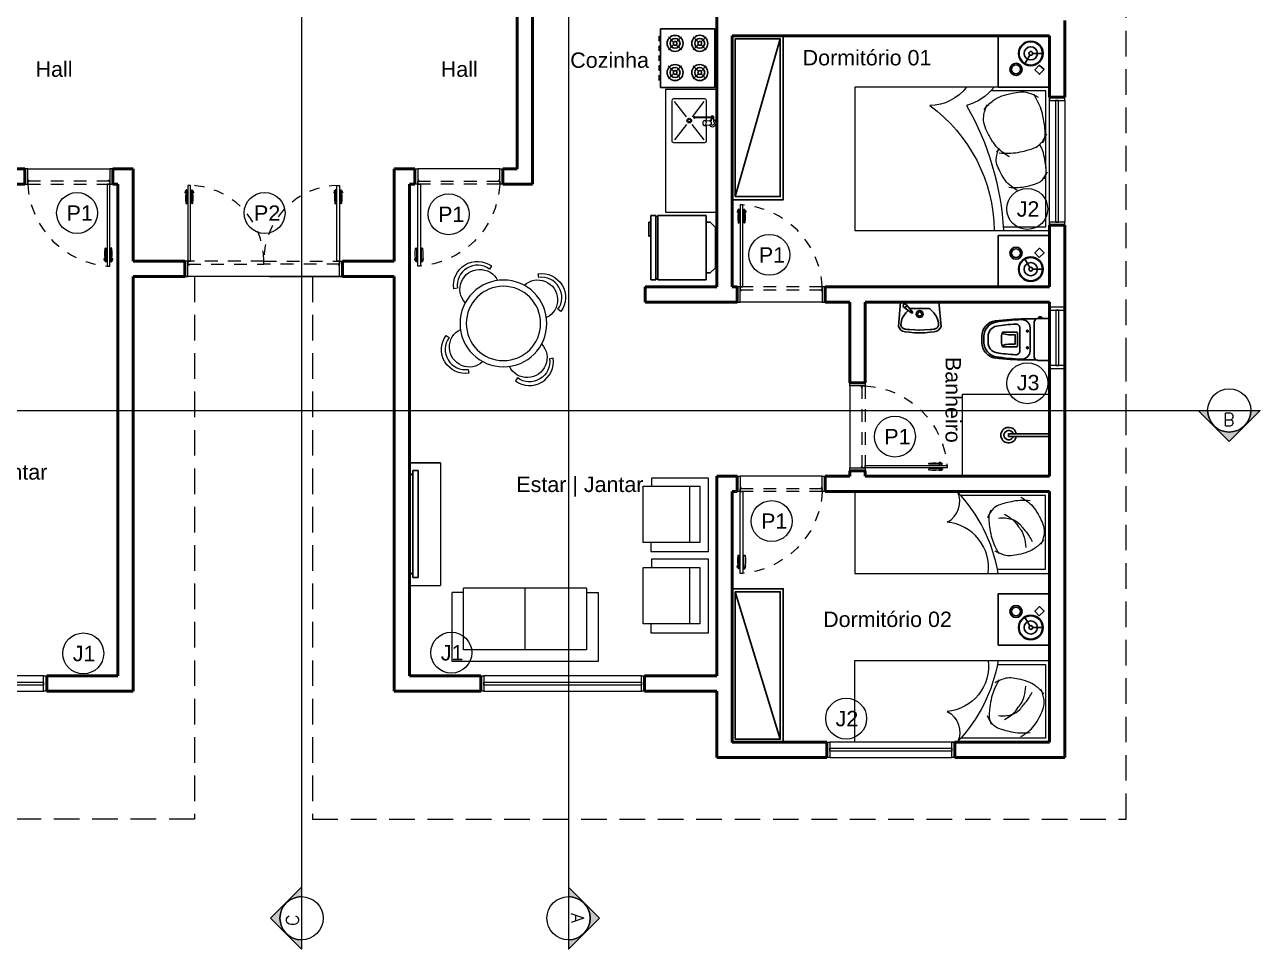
# Model space of a CAD drawing. Header units: inches. Extents: x 179605 to 179710, y 9196007 to 9196046.
# Drawn here: x 179644.02 to 179656.09, y 9196020.75 to 9196029.78 of the extents above; entities that cross this region are included whole.
import ezdxf
from ezdxf.enums import TextEntityAlignment as Align

# ---------------------------------------------------------------- set-up
doc = ezdxf.new("R2010")
doc.units = ezdxf.units.IN
doc.header["$MEASUREMENT"] = 0
for name, pattern in [('CONTINU', [0]), ('DASHED2', [0.375, 0.25, -0.125]), ('HIDDEN', [0.375, 0.25, -0.125]), ('HIDDEN2', [0.1875, 0.125, -0.0625])]:
    doc.linetypes.add(name, pattern=pattern)
for name, color, linetype in [('COTA', 250, 'Continuous'), ('LAYOUT', 7, 'CONTINU'), ('LAYOUT_A. MOLHADAS', 7, 'Continuous'), ('TEXTO', 250, 'Continuous')]:
    doc.layers.add(name, color=color, linetype=linetype)
for name, color, linetype, lineweight in [('ESQUADRIA', 7, 'Continuous', 5), ('PAREDE', 7, 'Continuous', 50), ('PISO', 7, 'Continuous', 5), ('PROJEÇÃO', 7, 'DASHED2', 0), ('SÍMBOLO', 7, 'Continuous', 5)]:
    doc.layers.add(name, color=color, linetype=linetype, lineweight=lineweight)
doc.layers.get('COTA').off()
doc.styles.add('ARCAD2', font='romand.shx')
doc.styles.add('R_60_1-100', font='swissl.ttf', dxfattribs={"height": 0.15})
doc.styles.add('R_80_1-75', font='swissl.ttf', dxfattribs={"height": 0.15})

# ---------------------------------------------------------------- blocks, each defined once
blk = doc.blocks.new('PORTA80_PB')
at = {"layer": 'ESQUADRIA'}
for p, q in [((0.004, 0.896), (0, 0.876)), ((0.008, 0.876), (0, 0.876)), ((0.011, 0.896), (0.004, 0.896)), ((0.02, 0.906), (0.013, 0.906)), ((0.02, 0.906), (0.02, 0.776)), ((0.03, 0.896), (0.02, 0.896)), ((0.03, 0.876), (0.02, 0.876)), ((0.055, 0.896), (0.065, 0.896)), ((0.055, 0.876), (0.065, 0.876)), ((0.065, 0.906), (0.065, 0.776)), ((0.065, 0.906), (0.073, 0.906)), ((0.074, 0.896), (0.081, 0.896)), ((0.077, 0.876), (0.085, 0.876)), ((0.081, 0.896), (0.085, 0.876)), ((0.83, 0), (0.03, 0))]:
    blk.add_line(p, q, dxfattribs=at)
for points in [[(0.03, 0.15), (0.055, 0.15), (0.055, 0.95), (0.03, 0.95)], [(0, 0), (0.03, 0), (0.03, 0.15), (0, 0.15)], [(0.83, 0), (0.86, 0), (0.86, 0.15), (0.83, 0.15)], [(0.04, 0.11), (0.03, 0.11), (0.03, 0.12), (0.04, 0.12)], [(0.82, 0.12), (0.83, 0.12), (0.83, 0.11), (0.82, 0.11)]]:
    blk.add_lwpolyline(points, close=True, dxfattribs=at)
at = {"layer": 'ESQUADRIA', "linetype": 'HIDDEN2'}
blk.add_lwpolyline([(0.03, 0.12), (0.83, 0.12), (0.83, 0.15), (0.03, 0.15)], close=True, dxfattribs=at)
at = {"layer": 'ESQUADRIA'}
for centre, radius, start, end in [((0.433, 0.826), 0.428, 169.2602, 186.6551), ((-0.348, 0.826), 0.428, 353.3449, 10.7398), ((0.014, 0.777), 0.00614, 187.1872, 352.0859), ((0.071, 0.777), 0.00614, 187.9141, 352.8128)]:
    blk.add_arc(centre, radius, start, end, dxfattribs=at)
at = {"layer": 'ESQUADRIA', "linetype": 'HIDDEN', "ltscale": 0.4}
blk.add_arc((-0.015, 0.105), 0.847, 3.0716, 86.9284, dxfattribs=at)
blk = doc.blocks.new('A$C4C83112E')
at = {"layer": 'ESQUADRIA'}
for points in [[(0.03, 0), (0, 0), (0, 0.15), (0.03, 0.15)], [(0.03, 0), (1.57, 0), (1.57, 0.15), (0.03, 0.15)], [(1.6, 0), (1.57, 0), (1.57, 0.15), (1.6, 0.15)], [(1.57, 0.058), (0.03, 0.058), (0.03, 0.088), (1.57, 0.088)]]:
    blk.add_lwpolyline(points, close=True, dxfattribs=at)
blk = doc.blocks.new('A$C7E1C57F4')
at = {"layer": 'LAYOUT_A. MOLHADAS'}
for p, q in [((0.117, 0.652), (0.067, 0.602)), ((0.512, 0.652), (0.117, 0.652)), ((0.562, 0.602), (0.512, 0.652)), ((0.067, 0.562), (0, 0.562)), ((0, 0.562), (0, 0.09)), ((0.067, 0.602), (0.067, 0.562)), ((0.067, 0.562), (0.562, 0.562)), ((0.562, 0.562), (0.562, 0.602)), ((0.63, 0.562), (0.562, 0.562)), ((0.63, 0.09), (0.63, 0.562)), ((0, 0.09), (0.01, 0.09)), ((0.01, 0.07), (0, 0.07)), ((0, 0.07), (0, 0.022)), ((0, 0.022), (0.067, 0.022)), ((0.62, 0.09), (0.01, 0.09)), ((0.01, 0.09), (0.01, 0.07)), ((0.01, 0.07), (0.62, 0.07)), ((0.067, 0.022), (0.202, 0.022)), ((0.067, 0.022), (0.067, 0)), ((0.202, 0), (0.202, 0.022)), ((0.202, 0.022), (0.63, 0.022)), ((0.62, 0.07), (0.62, 0.09)), ((0.62, 0.09), (0.63, 0.09)), ((0.63, 0.07), (0.62, 0.07)), ((0.63, 0.022), (0.63, 0.07)), ((0.067, 0), (0.202, 0))]:
    blk.add_line(p, q, dxfattribs=at)
blk = doc.blocks.new('A$C4DAD441B')
at = {"layer": 'LAYOUT_A. MOLHADAS', "lineweight": 0}
for p, q in [((0, 0.408), (0, 0.017)), ((0.323, 0.425), (0.017, 0.425)), ((0.142, 0.249), (0.025, 0.4)), ((0.314, 0.4), (0.198, 0.249)), ((0.34, 0.249), (0.34, 0.408)), ((0.22, 0.249), (0.226, 0.249)), ((0.226, 0.249), (0.384, 0.249)), ((0.397, 0.249), (0.384, 0.249)), ((0.142, 0.176), (0.026, 0.026)), ((0.315, 0.026), (0.198, 0.176)), ((0.22, 0.239), (0.226, 0.239)), ((0.384, 0.239), (0.226, 0.239)), ((0.32, 0.214), (0.369, 0.21)), ((0.369, 0.169), (0.32, 0.164)), ((0.34, 0.213), (0.34, 0.239)), ((0.34, 0.017), (0.34, 0.166)), ((0.375, 0.209), (0.369, 0.21)), ((0.375, 0.169), (0.369, 0.169)), ((0.375, 0.209), (0.379, 0.208)), ((0.379, 0.171), (0.375, 0.169)), ((0.379, 0.208), (0.382, 0.203)), ((0.382, 0.175), (0.379, 0.171)), ((0.389, 0.173), (0.38, 0.173)), ((0.382, 0.203), (0.384, 0.197)), ((0.384, 0.181), (0.382, 0.175)), ((0.397, 0.239), (0.384, 0.239)), ((0.384, 0.197), (0.385, 0.189)), ((0.385, 0.189), (0.384, 0.181)), ((0.388, 0.223), (0.388, 0.233)), ((0.388, 0.216), (0.388, 0.223)), ((0.408, 0.235), (0.408, 0.223)), ((0.408, 0.223), (0.408, 0.205)), ((0.017, 0), (0.323, 0))]:
    blk.add_line(p, q, dxfattribs=at)
for radius in [0.0226, 0.0138]:
    blk.add_circle((0.17, 0.213), radius, dxfattribs=at)
for centre, radius, start, end in [((0.017, 0.408), 0.017, 90.0067, 180.0067), ((0.323, 0.408), 0.017, 0.0067, 90.0067), ((0.22, 0.244), 0.00738, 42.6626, 317.3508), ((0.22, 0.244), 0.005, 90.0003, 270.0132), ((0.397, 0.244), 0.0145, 317.2061, 159.8457), ((0.397, 0.244), 0.005, 270.0105, 90.003), ((0.342, 0.189), 0.039, 155.088, 204.9254), ((0.32, 0.199), 0.015, 89.8495, 153.0039), ((0.32, 0.18), 0.0153, 205.4951, 268.5266), ((0.32, 0.198), 0.0164, 29.8647, 88.6279), ((0.319, 0.181), 0.0173, 283.1322, 329.3413), ((0.303, 0.19), 0.035, 331.0895, 27.8828), ((0.397, 0.189), 0.0349, 105.5441, 144.0055), ((0.397, 0.189), 0.0349, 216.1772, 72.2635), ((0.378, 0.216), 0.01, 282.8352, 0.0067), ((0.397, 0.244), 0.0145, 200.1677, 229.8474), ((0.397, 0.244), 0.0145, 229.8474, 317.2061), ((0.397, 0.189), 0.0189, 242.7435, 55.7443), ((0.017, 0.017), 0.017, 180.0067, 270.0067), ((0.323, 0.017), 0.017, 270.0067, 0.0067)]:
    blk.add_arc(centre, radius, start, end, dxfattribs=at)
blk = doc.blocks.new('A$C4ABB454C')
at = {"layer": 'LAYOUT_A. MOLHADAS', "lineweight": 0}
blk.add_lwpolyline([(0.55, 1.2), (0.05, 1.2), (0.05, 0), (0.55, 0)], close=True, dxfattribs=at)
at = {"layer": 'PISO', "color": 1}
blk.add_blockref('A$C4DAD441B', (0.111, 0.682), dxfattribs=at)
blk = doc.blocks.new('A$C73877B83')
at = {"layer": 'LAYOUT'}
for p, q in [((0.275, 0.243), (0.187, 0.192)), ((0.171, 0.063), (0.171, 0.165))]:
    blk.add_line(p, q, dxfattribs=at)
for points in [[(0.5, 0), (0, 0), (0, 0.5), (0.5, 0.5)], [(0.286, 0.1), (0.33, 0.053), (0.375, 0.096), (0.331, 0.143)]]:
    blk.add_lwpolyline(points, close=True, dxfattribs=at)
for centre, radius in [((0.327, 0.327), 0.059), ((0.327, 0.327), 0.043), ((0.171, 0.183), 0.12), ((0.171, 0.183), 0.114), ((0.171, 0.183), 0.0646), ((0.171, 0.183), 0.0184)]:
    blk.add_circle(centre, radius, dxfattribs=at)
blk = doc.blocks.new('A$C786F5E89')
at = {"layer": 'LAYOUT', "lineweight": 20}
for p, q in [((0.04, 1.86), (0.04, 1.032)), ((0.76, 1.86), (0.04, 1.86)), ((0.76, 1.393), (0.76, 1.86))]:
    blk.add_line(p, q, dxfattribs=at)
blk.add_lwpolyline([(0.8, 1.9), (0, 1.9), (0, 0), (0.8, 0)], close=True, dxfattribs=at)
for points in [[(0.056, 1.621, -0.050543), (0.118, 1.708, -0.064376), (0.181, 1.763, -0.03352), (0.264, 1.811, -0.039598), (0.339, 1.841, -0.109626), (0.414, 1.847, -0.0754), (0.518, 1.817)], [(0.473, 1.846, -0.057152), (0.551, 1.763, -0.075208), (0.591, 1.687, -0.030275), (0.617, 1.599, -0.036967), (0.628, 1.524, -0.089016), (0.621, 1.457, -0.061822), (0.582, 1.369)], [(0.092, 1.712, 0.034352), (0.089, 1.61, 0.04249), (0.1, 1.528, 0.015911), (0.117, 1.457, 0.020937), (0.135, 1.403, 0.121269), (0.173, 1.348, 0.080025), (0.259, 1.293)], [(0.261, 1.401, -0.103492), (0.27, 1.53, -0.14369), (0.32, 1.609, -0.007817), (0.364, 1.647, -0.010698), (0.398, 1.674, -0.020146), (0.437, 1.701, -0.015912), (0.489, 1.732)], [(0.222, 1.46, -0.040593), (0.263, 1.524, -0.055645), (0.3, 1.564, -0.015363), (0.335, 1.591, -0.01263), (0.378, 1.622, -0.082628), (0.447, 1.653, -0.061291), (0.547, 1.668)], [(0.609, 1.408, -0.033461), (0.514, 1.359, -0.04596), (0.44, 1.335, -0.01901), (0.342, 1.317, -0.025886), (0.269, 1.31, -0.088683), (0.213, 1.317, -0.020726), (0.178, 1.33)]]:
    blk.add_lwpolyline(points, format="xyb", dxfattribs=at)
for centre, radius, start, end in [((1.063, -0.127), 1.549, 99.7881, 133.342), ((0.741, 0.862), 0.442, 82.301, 175.0186), ((0.1, 0.8), 0.224, 26.5651, 116.5651)]:
    blk.add_arc(centre, radius, start, end, dxfattribs=at)
blk = doc.blocks.new('A$C161E2D06')
at = {"layer": 'LAYOUT'}
blk.add_line((0.03, 1.47), (0.47, 0.03), dxfattribs=at)
for points in [[(0, 1.5), (0.5, 1.5), (0.5, 0), (0, 0)], [(0.03, 1.47), (0.47, 1.47), (0.47, 0.03), (0.03, 0.03)]]:
    blk.add_lwpolyline(points, close=True, dxfattribs=at)
blk = doc.blocks.new('A$C732F4725')
at = {"layer": 'LAYOUT'}
blk.add_line((0.03, 1.57), (0.47, 0.03), dxfattribs=at)
for points in [[(0, 1.6), (0.5, 1.6), (0.5, 0), (0, 0)], [(0.03, 1.57), (0.47, 1.57), (0.47, 0.03), (0.03, 0.03)]]:
    blk.add_lwpolyline(points, close=True, dxfattribs=at)
blk = doc.blocks.new('camacasal1')
at = {"layer": 'LAYOUT', "lineweight": 20}
for p, q in [((0.1, 0), (0.1, 1.4)), ((0.1, 1.4), (2, 1.4)), ((1.548, 1.364), (1.964, 1.364)), ((1.964, 1.364), (1.964, 0.849)), ((2, 1.4), (2, 0)), ((1.964, 0.792), (1.964, 0.036)), ((2, 0), (0.1, 0)), ((1.964, 0.036), (1.429, 0.036))]:
    blk.add_line(p, q, dxfattribs=at)
for points in [[(1.685, 1.01, 0.050543), (1.608, 0.954, 0.064376), (1.558, 0.898, 0.03352), (1.515, 0.823, 0.039598), (1.487, 0.755, 0.109626), (1.482, 0.688, 0.0754), (1.509, 0.594)], [(1.604, 0.978, -0.034352), (1.695, 0.98, -0.04249), (1.769, 0.971, -0.015911), (1.833, 0.955, -0.020937), (1.881, 0.939, -0.121269), (1.931, 0.905, -0.080025), (1.981, 0.828)], [(1.904, 0.561, 0.014129), (1.921, 0.598, 0.04596), (1.943, 0.664, 0.01901), (1.959, 0.753, 0.025886), (1.966, 0.819, 0.088683), (1.959, 0.869, 0.020726), (1.948, 0.9)], [(1.609, 0.681, 0.050543), (1.513, 0.613, 0.064376), (1.452, 0.543, 0.03352), (1.398, 0.451, 0.039598), (1.365, 0.368, 0.109626), (1.358, 0.285, 0.0754), (1.392, 0.169)], [(1.483, 0.634, 0.020037), (1.507, 0.608, 0.075208)], [(1.508, 0.642, -0.034352), (1.621, 0.645, -0.04249), (1.713, 0.634, -0.015911), (1.792, 0.614, -0.020937), (1.851, 0.595, -0.121269), (1.913, 0.552, -0.080025), (1.973, 0.457)], [(1.845, 0.068, 0.033461), (1.9, 0.174, 0.04596), (1.927, 0.256, 0.01901), (1.947, 0.365, 0.025886), (1.955, 0.446, 0.088683), (1.947, 0.508, 0.020726), (1.933, 0.546)], [(1.36, 0.218, 0.057152), (1.451, 0.132, 0.075208), (1.536, 0.087, 0.030275), (1.634, 0.059, 0.036967), (1.717, 0.047, 0.089016), (1.791, 0.055, 0.061822), (1.889, 0.098)]]:
    blk.add_lwpolyline(points, format="xyb", dxfattribs=at)
for centre, radius, start, end in [((-0.081, 1.423), 1.542, 306.2433, 359.1337), ((-1.191, 1.546), 2.745, 330.1604, 356.9589), ((0.83, -0.27), 0.45, 36.8699, 90), ((1.055, -0.315), 0.513, 37.875, 74.7449)]:
    blk.add_arc(centre, radius, start, end, dxfattribs=at)
blk = doc.blocks.new('A$C39A72CA2')
at = {"layer": 'ESQUADRIA'}
for points in [[(0, 0), (0.03, 0), (0.03, 0.15), (0, 0.15)], [(1.22, 0), (0.03, 0), (0.03, 0.15), (1.22, 0.15)], [(1.22, 0), (1.25, 0), (1.25, 0.15), (1.22, 0.15)], [(0.03, 0.058), (1.22, 0.058), (1.22, 0.088), (0.03, 0.088)]]:
    blk.add_lwpolyline(points, close=True, dxfattribs=at)
blk = doc.blocks.new('A$C249D7A9F')
at = {"layer": 'LAYOUT_A. MOLHADAS'}
for p, q in [((0, 0.019), (0, 0.551)), ((0, 0.551), (0.573, 0.551)), ((0.573, 0.019), (0.573, 0.551)), ((0.134, 0.416), (0.084, 0.466)), ((0.134, 0.39), (0.084, 0.339)), ((0.211, 0.466), (0.16, 0.416)), ((0.211, 0.339), (0.16, 0.39)), ((0.419, 0.416), (0.368, 0.466)), ((0.419, 0.389), (0.368, 0.339)), ((0.496, 0.466), (0.445, 0.415)), ((0.496, 0.339), (0.445, 0.39)), ((0.134, 0.174), (0.086, 0.222)), ((0.135, 0.148), (0.086, 0.098)), ((0.213, 0.095), (0.16, 0.148)), ((0.213, 0.225), (0.161, 0.173)), ((0.419, 0.174), (0.368, 0.225)), ((0.419, 0.148), (0.368, 0.097)), ((0.496, 0.225), (0.445, 0.174)), ((0.496, 0.097), (0.445, 0.148)), ((0, 0.019), (0.573, 0.019)), ((0.068, 0.015), (0.068, 0.017)), ((0.068, 0.017), (0.121, 0.017)), ((0.068, 0.015), (0.121, 0.015)), ((0.085, 0.017), (0.085, 0.019)), ((0.105, 0.017), (0.105, 0.019)), ((0.121, 0.015), (0.121, 0.017)), ((0.165, 0.017), (0.218, 0.017)), ((0.165, 0.015), (0.165, 0.017)), ((0.165, 0.015), (0.218, 0.015)), ((0.181, 0.017), (0.181, 0.019)), ((0.201, 0.017), (0.201, 0.019)), ((0.218, 0.015), (0.218, 0.017)), ((0.261, 0.017), (0.314, 0.017)), ((0.261, 0.015), (0.261, 0.017)), ((0.261, 0.015), (0.314, 0.015)), ((0.278, 0.017), (0.278, 0.019)), ((0.298, 0.017), (0.298, 0.019)), ((0.314, 0.015), (0.314, 0.017)), ((0.357, 0.015), (0.357, 0.017)), ((0.357, 0.017), (0.41, 0.017)), ((0.357, 0.015), (0.41, 0.015)), ((0.374, 0.017), (0.374, 0.019)), ((0.394, 0.017), (0.394, 0.019)), ((0.41, 0.015), (0.41, 0.017)), ((0.452, 0.015), (0.452, 0.017)), ((0.452, 0.017), (0.504, 0.017)), ((0.452, 0.015), (0.504, 0.015)), ((0.468, 0.017), (0.468, 0.019)), ((0.488, 0.017), (0.488, 0.019)), ((0.504, 0.015), (0.504, 0.017))]:
    blk.add_line(p, q, dxfattribs=at)
for centre, radius in [((0.147, 0.403), 0.0783), ((0.147, 0.403), 0.0483), ((0.147, 0.403), 0.0183), ((0.432, 0.403), 0.0783), ((0.432, 0.403), 0.0483), ((0.432, 0.403), 0.0183), ((0.147, 0.162), 0.0783), ((0.147, 0.162), 0.0483), ((0.147, 0.162), 0.0183), ((0.432, 0.162), 0.0783), ((0.432, 0.162), 0.0483), ((0.432, 0.162), 0.0183)]:
    blk.add_circle(centre, radius, dxfattribs=at)
for centre, radius, start, end in [((0.095, 0.015), 0.0214, 179.7773, 222.1915), ((0.094, -0.009), 0.0182, 30.0718, 146.8642), ((0.095, 0.015), 0.0214, 314.7446, 0.2227), ((0.191, 0.015), 0.0214, 179.7773, 222.1915), ((0.191, -0.009), 0.0182, 30.0718, 146.8642), ((0.191, 0.015), 0.0214, 314.7446, 0.2227), ((0.288, 0.015), 0.0214, 179.7773, 222.1915), ((0.287, -0.009), 0.0182, 30.0718, 146.8642), ((0.288, 0.015), 0.0214, 314.7446, 0.2227), ((0.384, 0.015), 0.0214, 179.7773, 222.1915), ((0.383, -0.009), 0.0182, 30.0718, 146.8642), ((0.384, 0.015), 0.0214, 314.7446, 0.2227), ((0.478, 0.015), 0.0214, 179.7773, 222.1915), ((0.477, -0.009), 0.0182, 30.0718, 146.8642), ((0.478, 0.015), 0.0214, 314.7446, 0.2227)]:
    blk.add_arc(centre, radius, start, end, dxfattribs=at)
blk = doc.blocks.new('A$C71760755')
at = {"layer": 'LAYOUT', "lineweight": 20}
for p, q in [((0, 0.05), (0, 0.88)), ((0, 0.88), (1.76, 0.88)), ((1.76, 0.88), (1.76, 0.05)), ((0.14, 0), (0.14, 0.74)), ((0.14, 0.74), (1.62, 0.74)), ((0.88, 0.74), (0.88, 0)), ((1.62, 0.74), (1.62, 0)), ((0.14, 0.05), (0, 0.05)), ((1.62, 0.05), (1.76, 0.05)), ((0.14, 0), (1.62, 0))]:
    blk.add_line(p, q, dxfattribs=at)
blk = doc.blocks.new('A$C1C0D7DC0')
at = {"layer": 'ESQUADRIA'}
for p, q in [((0.02, 0.846), (0.012, 0.846)), ((0.02, 0.846), (0.02, 0.716)), ((0.065, 0.846), (0.065, 0.716)), ((0.065, 0.846), (0.072, 0.846)), ((0.004, 0.836), (0, 0.816)), ((0.008, 0.816), (0, 0.816)), ((0.011, 0.836), (0.004, 0.836)), ((0.03, 0.836), (0.02, 0.836)), ((0.03, 0.816), (0.02, 0.816)), ((0.055, 0.836), (0.065, 0.836)), ((0.055, 0.816), (0.065, 0.816)), ((0.074, 0.836), (0.081, 0.836)), ((0.077, 0.816), (0.085, 0.816)), ((0.081, 0.836), (0.085, 0.816))]:
    blk.add_line(p, q, dxfattribs=at)
for points in [[(0.03, 0.15), (0.055, 0.15), (0.055, 0.89), (0.03, 0.89)], [(0, 0), (0.03, 0), (0.03, 0.15), (0, 0.15)], [(0.04, 0.11), (0.03, 0.11), (0.03, 0.12), (0.04, 0.12)]]:
    blk.add_lwpolyline(points, close=True, dxfattribs=at)
at = {"layer": 'ESQUADRIA', "linetype": 'HIDDEN2'}
blk.add_lwpolyline([(0.03, 0.12), (0.77, 0.12), (0.77, 0.15), (0.03, 0.15)], close=True, dxfattribs=at)
at = {"layer": 'ESQUADRIA'}
for centre, radius, start, end in [((0.433, 0.766), 0.428, 169.2602, 186.6551), ((-0.348, 0.766), 0.428, 353.3449, 10.7398), ((0.014, 0.717), 0.00614, 187.1872, 352.0859), ((0.071, 0.717), 0.00614, 187.9141, 352.8128)]:
    blk.add_arc(centre, radius, start, end, dxfattribs=at)
at = {"layer": 'ESQUADRIA', "linetype": 'HIDDEN', "ltscale": 0.4}
blk.add_arc((0.03, 0.15), 0.74, 0, 90, dxfattribs=at)
blk = doc.blocks.new('A$C29D97E95')
at = {"layer": 'ESQUADRIA'}
for p, q in [((0.705, 0.846), (0.698, 0.846)), ((0.705, 0.846), (0.705, 0.716)), ((0.75, 0.846), (0.75, 0.716)), ((0.75, 0.846), (0.758, 0.846)), ((0.689, 0.836), (0.685, 0.816)), ((0.693, 0.816), (0.685, 0.816)), ((0.696, 0.836), (0.689, 0.836)), ((0.715, 0.836), (0.705, 0.836)), ((0.715, 0.816), (0.705, 0.816)), ((0.74, 0.836), (0.75, 0.836)), ((0.74, 0.816), (0.75, 0.816)), ((0.759, 0.836), (0.766, 0.836)), ((0.762, 0.816), (0.77, 0.816)), ((0.766, 0.836), (0.77, 0.816))]:
    blk.add_line(p, q, dxfattribs=at)
for points in [[(0.74, 0.15), (0.715, 0.15), (0.715, 0.89), (0.74, 0.89)], [(0.77, 0), (0.74, 0), (0.74, 0.15), (0.77, 0.15)], [(0.73, 0.11), (0.74, 0.11), (0.74, 0.12), (0.73, 0.12)]]:
    blk.add_lwpolyline(points, close=True, dxfattribs=at)
at = {"layer": 'ESQUADRIA', "linetype": 'HIDDEN2'}
blk.add_lwpolyline([(0.74, 0.12), (0, 0.12), (0, 0.15), (0.74, 0.15)], close=True, dxfattribs=at)
at = {"layer": 'ESQUADRIA', "linetype": 'HIDDEN', "ltscale": 0.4}
blk.add_arc((0.74, 0.15), 0.74, 90, 180, dxfattribs=at)
at = {"layer": 'ESQUADRIA'}
for centre, radius, start, end in [((1.118, 0.766), 0.428, 169.2602, 186.6551), ((0.337, 0.766), 0.428, 353.3449, 10.7398), ((0.699, 0.717), 0.00614, 187.1872, 352.0859), ((0.756, 0.717), 0.00614, 187.9141, 352.8128)]:
    blk.add_arc(centre, radius, start, end, dxfattribs=at)
blk = doc.blocks.new('01lavl91')
at = {"layer": 'LAYOUT_A. MOLHADAS', "linetype": 'Continuous'}
for p, q in [((-0.085, -0.069), (0.086, -0.069)), ((0.125, -0.036), (0.064, -0.107)), ((0.064, -0.107), (0.075, -0.114)), ((0.075, -0.114), (0.15, -0.057))]:
    blk.add_line(p, q, dxfattribs=at)
for points in [[(-0.2, -0.239), (-0.18, -0.009), (0.18, -0.009), (0.2, -0.239)], [(-0.177, -0.228), (-0.176, -0.201), (-0.165, -0.161), (-0.153, -0.141), (-0.132, -0.112), (-0.119, -0.099), (-0.106, -0.086), (-0.093, -0.074), (-0.085, -0.069)], [(0.094, -0.074), (0.086, -0.069)], [(0.178, -0.228), (0.176, -0.201), (0.166, -0.161), (0.153, -0.141), (0.132, -0.112), (0.119, -0.099), (0.109, -0.088)], [(0.002, -0.274), (-0.046, -0.272), (-0.098, -0.269), (-0.114, -0.267), (-0.129, -0.265), (-0.138, -0.263), (-0.151, -0.259), (-0.159, -0.255), (-0.163, -0.252), (-0.165, -0.25), (-0.17, -0.242), (-0.174, -0.237), (-0.177, -0.228)], [(-0.002, -0.274), (0.047, -0.272), (0.098, -0.269), (0.115, -0.267), (0.13, -0.265), (0.139, -0.263), (0.152, -0.259), (0.159, -0.255), (0.164, -0.252), (0.165, -0.25), (0.171, -0.242), (0.174, -0.237), (0.178, -0.228)], [(0, -0.299), (-0.048, -0.298), (-0.099, -0.294), (-0.134, -0.29), (-0.161, -0.282), (-0.179, -0.271), (-0.191, -0.256), (-0.2, -0.239)], [(0, -0.299), (0.048, -0.298), (0.1, -0.294), (0.135, -0.29), (0.162, -0.282), (0.18, -0.271), (0.192, -0.256), (0.2, -0.239)]]:
    blk.add_lwpolyline(points, dxfattribs=at)
for centre, radius in [((0.001, -0.122), 0.0316), ((0.001, -0.122), 0.02), ((0.14, -0.044), 0.0164)]:
    blk.add_circle(centre, radius, dxfattribs=at)
blk = doc.blocks.new('chuve')
at = {"layer": 'LAYOUT_A. MOLHADAS', "ltscale": 0.05}
for p, q in [((0, 0.026), (0.399, 0.026)), ((0.399, 0), (0, 0)), ((0.399, 0.026), (0.399, 0))]:
    blk.add_line(p, q, dxfattribs=at)
for radius, start, end in [(0.076, 189.9358, 170.0642), (0.0459, 196.6015, 163.3985)]:
    blk.add_arc((0.399, 0.013), radius, start, end, dxfattribs=at)
blk = doc.blocks.new('VASOSAN2')
at = {"layer": 'LAYOUT_A. MOLHADAS'}
for p, q in [((-0.213, 0), (0.173, 0)), ((-0.013, 0), (0.013, 0)), ((-0.239, -0.08), (-0.239, -0.099)), ((-0.234, -0.104), (-0.234, -0.075)), ((-0.225, -0.075), (-0.234, -0.075)), ((-0.225, -0.104), (-0.234, -0.104)), ((-0.225, -0.012), (-0.225, -0.075)), ((-0.225, -0.075), (-0.225, -0.104)), ((-0.225, -0.104), (-0.225, -0.11)), ((0.185, -0.012), (0.185, -0.11)), ((-0.22, -0.239), (-0.22, -0.129)), ((-0.185, -0.15), (0.145, -0.15)), ((-0.134, -0.19), (-0.028, -0.19)), ((-0.013, -0.19), (-0.028, -0.19)), ((0.093, -0.19), (-0.013, -0.19)), ((0.18, -0.129), (0.18, -0.239)), ((-0.131, -0.29), (-0.028, -0.29)), ((-0.091, -0.323), (-0.091, -0.452)), ((0.043, -0.313), (-0.084, -0.313)), ((-0.067, -0.335), (-0.028, -0.335)), ((-0.013, -0.29), (-0.028, -0.29)), ((-0.013, -0.335), (-0.028, -0.335)), ((0.091, -0.29), (-0.013, -0.29)), ((0.027, -0.335), (-0.013, -0.335)), ((0.051, -0.323), (0.051, -0.452)), ((-0.013, -0.469), (-0.028, -0.469)), ((-0.028, -0.6), (-0.053, -0.6)), ((-0.013, -0.6), (-0.028, -0.6)), ((-0.013, -0.6), (0.013, -0.6)), ((-0.028, -0.64), (-0.053, -0.64)), ((-0.028, -0.66), (-0.053, -0.66)), ((-0.013, -0.64), (-0.028, -0.64)), ((-0.013, -0.66), (-0.028, -0.66)), ((-0.013, -0.64), (0.013, -0.64)), ((-0.013, -0.66), (0.013, -0.66))]:
    blk.add_line(p, q, dxfattribs=at)
for centre, radius, start, end in [((-0.213, -0.012), 0.012, 90, 180), ((0.173, -0.012), 0.012, 0, 90), ((-0.234, -0.08), 0.005, 90, 180), ((-0.234, -0.099), 0.005, 180, 270), ((-0.185, -0.11), 0.04, 180, 208.955), ((0.145, -0.11), 0.04, 331.045, 0), ((-0.185, -0.11), 0.04, 208.955, 270), ((2.049, -0.239), 2.269, 180, 187.3437), ((-0.134, -0.27), 0.08, 90, 181.8557), ((-0.103, -0.217), 0.00838, 127.3654, 151.5225), ((-0.105, -0.216), 0.00607, 151.5225, 180), ((-0.105, -0.216), 0.00607, 180, 208.4775), ((-0.103, -0.215), 0.00838, 208.4775, 232.6346), ((-0.102, -0.218), 0.0106, 107.5518, 127.3654), ((-0.102, -0.213), 0.0106, 232.6346, 252.4482), ((-0.101, -0.221), 0.0134, 90, 107.5518), ((-0.101, -0.21), 0.0134, 252.4482, 270), ((-0.101, -0.221), 0.0134, 72.4482, 90), ((-0.101, -0.21), 0.0134, 270, 287.5518), ((-0.1, -0.218), 0.0106, 52.6346, 72.4482), ((-0.1, -0.213), 0.0106, 287.5518, 307.3654), ((-0.099, -0.217), 0.00838, 28.4775, 52.6346), ((-0.099, -0.215), 0.00838, 307.3654, 331.5225), ((-0.097, -0.216), 0.00607, 360, 28.4775), ((-0.097, -0.216), 0.00607, 331.5225, 0), ((0.059, -0.217), 0.00838, 127.3654, 151.5225), ((0.057, -0.216), 0.00607, 151.5225, 180), ((0.057, -0.216), 0.00607, 180, 208.4775), ((0.059, -0.215), 0.00838, 208.4775, 232.6346), ((0.06, -0.218), 0.0106, 107.5518, 127.3654), ((0.06, -0.213), 0.0106, 232.6346, 252.4482), ((0.061, -0.221), 0.0134, 90, 107.5518), ((0.061, -0.21), 0.0134, 252.4482, 270), ((0.061, -0.221), 0.0134, 72.4482, 90), ((0.061, -0.21), 0.0134, 270, 287.5518), ((0.062, -0.218), 0.0106, 52.6346, 72.4482), ((0.062, -0.213), 0.0106, 287.5518, 307.3654), ((0.063, -0.217), 0.00838, 28.4775, 52.6346), ((0.063, -0.215), 0.00838, 307.3654, 331.5225), ((0.065, -0.216), 0.00607, 360, 28.4775), ((0.065, -0.216), 0.00607, 331.5225, 0), ((0.093, -0.27), 0.08, 358.1443, 90), ((0.145, -0.11), 0.04, 270, 331.045), ((-2.089, -0.239), 2.269, 352.6563, 0), ((1.802, -0.207), 2.016, 181.8557, 189.0498), ((-0.131, -0.33), 0.04, 90, 183.6333), ((1.802, -0.207), 1.976, 183.6333, 189.0498), ((-0.081, -0.323), 0.01, 105.8312, 180), ((-0.377, -0.37), 0.312, 342.6846, 6.4627), ((0.337, -0.37), 0.312, 173.5373, 197.3154), ((0.041, -0.323), 0.01, 0, 74.1688), ((0.091, -0.33), 0.04, 356.3667, 90), ((-1.842, -0.207), 1.976, 350.9502, 356.3667), ((-1.842, -0.207), 2.016, 350.9502, 358.1443), ((-0.081, -0.452), 0.01, 180, 251.4779), ((-0.036, -0.319), 0.15, 251.4779, 273.3381), ((-0.004, -0.319), 0.15, 266.6619, 288.5221), ((0.041, -0.452), 0.01, 288.5221, 0), ((-0.053, -0.51), 0.15, 187.3437, 270), ((-0.047, -0.494), 0.146, 191.9873, 267.6502), ((-0.047, -0.494), 0.106, 191.9873, 267.6502), ((0.007, -0.494), 0.106, 272.3498, 348.0127), ((0.007, -0.494), 0.146, 272.3498, 348.0127), ((0.013, -0.51), 0.15, 270, 352.6563)]:
    blk.add_arc(centre, radius, start, end, dxfattribs=at)
blk = doc.blocks.new('JANELA 0.50')
at = {"layer": 'ESQUADRIA'}
for points in [[(0, 0), (0.03, 0), (0.03, 0.15), (0, 0.15)], [(0.57, 0), (0.03, 0), (0.03, 0.15), (0.57, 0.15)], [(0.57, 0), (0.6, 0), (0.6, 0.15), (0.57, 0.15)], [(0.03, 0.058), (0.57, 0.058), (0.57, 0.088), (0.03, 0.088)]]:
    blk.add_lwpolyline(points, close=True, dxfattribs=at)
blk = doc.blocks.new('A$C7D722421')
at = {"layer": 'LAYOUT', "lineweight": 20}
for points in [[(0.898, 1.214), (0.865, 1.199, 0.666667), (0.502, 1.192), (0.468, 1.205, -0.666667)], [(0.138, 0.865), (0.123, 0.898, 0.666667), (0.131, 0.468), (0.145, 0.502, -0.666667)], [(1.199, 0.472), (1.214, 0.439, 0.666667), (1.205, 0.869), (1.192, 0.835, -0.666667)], [(0.472, 0.138), (0.439, 0.123, 0.666667), (0.869, 0.131), (0.835, 0.145, -0.666667)]]:
    blk.add_lwpolyline(points, format="xyb", close=True, dxfattribs=at)
for radius in [0.424, 0.363]:
    blk.add_circle((0.668, 0.668), radius, dxfattribs=at)
for centre, start, end in [((0.686, 1.075), 349.0254, 186.09), ((0.262, 0.686), 79.0254, 276.09), ((1.075, 0.651), 259.0254, 96.09), ((0.651, 0.262), 169.0254, 6.09)]:
    blk.add_arc(centre, 0.194, start, end, dxfattribs=at)
blk = doc.blocks.new('A$C62A36329')
at = {"layer": 'LAYOUT', "lineweight": 20}
for p, q in [((0, 0.802), (0, 0.102)), ((0.899, 0.802), (0, 0.802)), ((0.899, 0.096), (0.899, 0.802)), ((0.1, 0.102), (0.1, 0.695)), ((0.1, 0.695), (0.789, 0.695)), ((0.789, 0.695), (0.789, 0.096)), ((0.1, 0.569), (0.789, 0.569)), ((0, 0.102), (0.1, 0.102)), ((0.1, 0), (0.1, 0.102)), ((0.789, 0), (0.1, 0)), ((0.789, 0.096), (0.789, 0)), ((0.789, 0.096), (0.899, 0.096))]:
    blk.add_line(p, q, dxfattribs=at)
blk = doc.blocks.new('A$C706E4DCE')
at = {"layer": 'LAYOUT'}
for p, q in [((0, 0), (0, 0.05)), ((0, 0.05), (1.046, 0.05)), ((1.046, 0), (0, 0)), ((0.046, 0.073), (0.03, 0.05)), ((0.067, 0.082), (0.979, 0.082)), ((1, 0.073), (1.016, 0.05)), ((1.046, 0.05), (1.046, 0))]:
    blk.add_line(p, q, dxfattribs=at)
for centre, start, end in [((0.067, 0.052), 90, 135), ((0.979, 0.052), 45, 90)]:
    blk.add_arc(centre, 0.03, start, end, dxfattribs=at)

msp = doc.modelspace()

# ---------------------------------------------------------------- hatches: boundary and pattern name
at = {"layer": 'SÍMBOLO'}
h = msp.add_hatch(color=256, dxfattribs=at)
edge = h.paths.add_edge_path()
edge.add_line((179655.995, 9196026.01), (179656.087, 9196026.01))
edge.add_line((179656.087, 9196026.01), (179655.784, 9196025.707))
edge.add_line((179655.784, 9196025.707), (179655.481, 9196026.01))
edge.add_line((179655.481, 9196026.01), (179655.573, 9196026.01))
edge.add_arc((179655.784, 9196026.01), 0.211, 180, 360)
h = msp.add_hatch(color=256, dxfattribs=at)
edge = h.paths.add_edge_path()
edge.add_line((179646.722, 9196020.839), (179646.722, 9196020.747))
edge.add_line((179646.722, 9196020.747), (179646.419, 9196021.05))
edge.add_line((179646.419, 9196021.05), (179646.722, 9196021.353))
edge.add_line((179646.722, 9196021.353), (179646.722, 9196021.261))
edge.add_arc((179646.722, 9196021.05), 0.211, 450, 630)
h = msp.add_hatch(color=256, dxfattribs=at)
edge = h.paths.add_edge_path()
edge.add_line((179649.33, 9196020.839), (179649.33, 9196020.747))
edge.add_line((179649.33, 9196020.747), (179649.633, 9196021.05))
edge.add_line((179649.633, 9196021.05), (179649.33, 9196021.353))
edge.add_line((179649.33, 9196021.353), (179649.33, 9196021.261))
edge.add_arc((179649.33, 9196021.05), 0.211, -90, 90, ccw=False)

# ---------------------------------------------------------------- linework, layer by layer
at = {"layer": 'ESQUADRIA'}
msp.add_line((179646.408, 9196027.319), (179647.148, 9196027.319), dxfattribs=at)
at = {"layer": 'LAYOUT'}
msp.add_line((179648.078, 9196025.5), (179647.778, 9196025.5), dxfattribs=at)
at = {"layer": 'LAYOUT', "lineweight": 20}
for p in [(179648.078, 9196025.5), (179647.778, 9196024.3)]:
    msp.add_line(p, (179648.078, 9196024.3), dxfattribs=at)
at = {"layer": 'PAREDE'}
for p, q in [((179648.828, 9196028.369), (179648.828, 9196033.119)), ((179648.978, 9196028.219), (179648.978, 9196030.619)), ((179650.778, 9196027.219), (179650.778, 9196030.619)), ((179654.178, 9196029.069), (179654.178, 9196029.819)), ((179650.928, 9196027.219), (179650.928, 9196029.669)), ((179654.028, 9196029.669), (179650.928, 9196029.669)), ((179654.028, 9196029.069), (179654.028, 9196029.669)), ((179654.178, 9196029.069), (179654.028, 9196029.069)), ((179644.018, 9196028.369), (179643.878, 9196028.369)), ((179644.018, 9196028.219), (179644.018, 9196028.369)), ((179644.878, 9196028.219), (179644.878, 9196028.369)), ((179645.078, 9196028.369), (179644.878, 9196028.369)), ((179645.078, 9196027.469), (179645.078, 9196028.369)), ((179647.628, 9196027.469), (179647.628, 9196028.369)), ((179647.628, 9196028.369), (179647.828, 9196028.369)), ((179647.828, 9196028.219), (179647.828, 9196028.369)), ((179648.688, 9196028.369), (179648.828, 9196028.369)), ((179648.688, 9196028.219), (179648.688, 9196028.369)), ((179644.018, 9196028.219), (179643.728, 9196028.219)), ((179644.928, 9196028.219), (179644.878, 9196028.219)), ((179644.928, 9196023.419), (179644.928, 9196028.219)), ((179647.778, 9196023.419), (179647.778, 9196028.219)), ((179647.778, 9196028.219), (179647.828, 9196028.219)), ((179648.688, 9196028.219), (179648.978, 9196028.219)), ((179654.028, 9196027.219), (179654.028, 9196027.819)), ((179654.178, 9196027.819), (179654.028, 9196027.819)), ((179654.178, 9196027.069), (179654.178, 9196027.819)), ((179645.583, 9196027.469), (179645.078, 9196027.469)), ((179645.583, 9196027.319), (179645.583, 9196027.469)), ((179647.123, 9196027.469), (179647.628, 9196027.469)), ((179647.123, 9196027.319), (179647.123, 9196027.469)), ((179645.078, 9196023.269), (179645.078, 9196027.319)), ((179645.583, 9196027.319), (179645.078, 9196027.319)), ((179647.123, 9196027.319), (179647.628, 9196027.319)), ((179647.628, 9196023.269), (179647.628, 9196027.319)), ((179650.778, 9196027.219), (179650.078, 9196027.219)), ((179650.078, 9196027.219), (179650.078, 9196027.069)), ((179650.978, 9196027.219), (179650.928, 9196027.219)), ((179650.978, 9196027.069), (179650.978, 9196027.219)), ((179651.838, 9196027.069), (179651.838, 9196027.219)), ((179654.028, 9196027.219), (179651.838, 9196027.219)), ((179650.978, 9196027.069), (179650.078, 9196027.069)), ((179652.078, 9196027.069), (179651.838, 9196027.069)), ((179652.078, 9196026.279), (179652.078, 9196027.069)), ((179652.228, 9196026.279), (179652.228, 9196027.069)), ((179654.028, 9196027.069), (179652.228, 9196027.069)), ((179654.028, 9196025.369), (179654.028, 9196027.069)), ((179654.178, 9196025.369), (179654.178, 9196027.069)), ((179652.228, 9196026.279), (179652.078, 9196026.279)), ((179650.778, 9196023.419), (179650.778, 9196025.369)), ((179650.978, 9196025.369), (179650.778, 9196025.369)), ((179650.978, 9196025.219), (179650.978, 9196025.369)), ((179651.838, 9196025.219), (179651.838, 9196025.369)), ((179652.078, 9196025.369), (179651.838, 9196025.369)), ((179652.078, 9196025.369), (179652.078, 9196025.419)), ((179652.228, 9196025.419), (179652.078, 9196025.419)), ((179652.228, 9196025.369), (179652.228, 9196025.419)), ((179654.028, 9196025.369), (179652.228, 9196025.369)), ((179654.178, 9196022.619), (179654.178, 9196025.369)), ((179650.928, 9196022.769), (179650.928, 9196025.219)), ((179650.978, 9196025.219), (179650.928, 9196025.219)), ((179654.028, 9196025.219), (179651.838, 9196025.219)), ((179654.028, 9196022.769), (179654.028, 9196025.219)), ((179644.928, 9196023.419), (179644.233, 9196023.419)), ((179644.233, 9196023.419), (179644.233, 9196023.269)), ((179647.778, 9196023.419), (179648.473, 9196023.419)), ((179648.473, 9196023.419), (179648.473, 9196023.269)), ((179650.073, 9196023.419), (179650.778, 9196023.419)), ((179650.073, 9196023.419), (179650.073, 9196023.269)), ((179645.078, 9196023.269), (179644.233, 9196023.269)), ((179647.628, 9196023.269), (179648.473, 9196023.269)), ((179650.073, 9196023.269), (179650.778, 9196023.269)), ((179650.778, 9196022.619), (179650.778, 9196023.269)), ((179651.853, 9196022.769), (179650.928, 9196022.769)), ((179651.853, 9196022.619), (179651.853, 9196022.769)), ((179654.028, 9196022.769), (179653.103, 9196022.769)), ((179653.103, 9196022.619), (179653.103, 9196022.769)), ((179651.853, 9196022.619), (179650.778, 9196022.619)), ((179654.178, 9196022.619), (179653.103, 9196022.619))]:
    msp.add_line(p, q, dxfattribs=at)
at = {"layer": 'PISO'}
for p, q in [((179647.123, 9196027.319), (179645.583, 9196027.319)), ((179653.178, 9196026.169), (179654.028, 9196026.169)), ((179653.178, 9196025.369), (179653.178, 9196026.169))]:
    msp.add_line(p, q, dxfattribs=at)
at = {"layer": 'PROJEÇÃO'}
for points in [[(179645.678, 9196027.319), (179645.678, 9196022.019), (179637.728, 9196022.019), (179637.728, 9196025.919), (179637.728, 9196025.919), (179637.728, 9196026.519), (179637.728, 9196026.519), (179637.728, 9196030.419), (179637.728, 9196030.419), (179637.728, 9196031.069), (179637.728, 9196031.069), (179637.728, 9196034.969), (179637.728, 9196034.969), (179637.728, 9196035.569), (179637.728, 9196035.569), (179637.728, 9196039.469), (179642.528, 9196039.469), (179642.528, 9196038.819), (179645.678, 9196038.819), (179645.678, 9196033.269)], [(179646.828, 9196027.319), (179646.828, 9196022.019), (179654.778, 9196022.019), (179654.778, 9196025.919), (179654.778, 9196025.919), (179654.778, 9196026.469), (179654.778, 9196026.469), (179654.778, 9196030.419), (179654.778, 9196030.419), (179654.778, 9196031.069), (179654.778, 9196031.069), (179654.778, 9196034.969), (179654.778, 9196034.969), (179654.778, 9196035.569), (179654.778, 9196035.569), (179654.778, 9196039.469), (179649.978, 9196039.469), (179649.978, 9196038.819), (179646.828, 9196038.819), (179646.828, 9196033.269)]]:
    msp.add_lwpolyline(points, dxfattribs=at)
at = {"layer": 'SÍMBOLO'}
for p, q in [((179646.722, 9196039.498), (179646.722, 9196021.05)), ((179649.33, 9196039.498), (179649.33, 9196021.05)), ((179637.291, 9196026.01), (179655.784, 9196026.01)), ((179655.784, 9196025.707), (179655.481, 9196026.01)), ((179655.481, 9196026.01), (179655.573, 9196026.01)), ((179655.573, 9196026.01), (179655.995, 9196026.01)), ((179656.087, 9196026.01), (179655.784, 9196025.707)), ((179655.995, 9196026.01), (179656.087, 9196026.01)), ((179646.42, 9196021.05), (179646.722, 9196021.353)), ((179646.722, 9196021.353), (179646.722, 9196021.261)), ((179649.633, 9196021.05), (179649.33, 9196021.353)), ((179649.33, 9196021.353), (179649.33, 9196021.261)), ((179646.722, 9196021.261), (179646.722, 9196020.839)), ((179649.33, 9196021.261), (179649.33, 9196020.839)), ((179646.722, 9196020.747), (179646.42, 9196021.05)), ((179649.33, 9196020.747), (179649.633, 9196021.05)), ((179646.722, 9196020.839), (179646.722, 9196020.747)), ((179649.33, 9196020.839), (179649.33, 9196020.747))]:
    msp.add_line(p, q, dxfattribs=at)
for centre, radius in [((179644.53, 9196027.939), 0.2), ((179646.361, 9196027.939), 0.2), ((179648.159, 9196027.927), 0.2), ((179653.811, 9196027.979), 0.2), ((179651.292, 9196027.53), 0.2), ((179653.812, 9196026.276), 0.2), ((179655.784, 9196026.01), 0.211), ((179652.518, 9196025.755), 0.2), ((179651.314, 9196024.929), 0.2), ((179644.59, 9196023.637), 0.2), ((179648.185, 9196023.644), 0.2), ((179652.042, 9196023), 0.2), ((179646.722, 9196021.05), 0.211), ((179649.33, 9196021.05), 0.211)]:
    msp.add_circle(centre, radius, dxfattribs=at)
for centre, start, end in [((179655.784, 9196026.01), 180, 0), ((179646.722, 9196021.05), 90, 270), ((179649.33, 9196021.05), 270, 90)]:
    msp.add_arc(centre, 0.211, start, end, dxfattribs=at)

# ---------------------------------------------------------------- block references
at = {"layer": 'COTA'}
for name, p in [('A$C1C0D7DC0', (179645.583, 9196027.319)), ('A$C29D97E95', (179646.353, 9196027.319))]:
    msp.add_blockref(name, p, dxfattribs=at)
at = {"layer": 'ESQUADRIA'}
for name, p, rotation in [('A$C39A72CA2', (179654.028, 9196029.069), 270), ('PORTA80_PB', (179644.878, 9196028.369), 180), ('JANELA 0.50', (179654.178, 9196026.419), 90.00000000000003)]:
    msp.add_blockref(name, p, dxfattribs=dict(at, rotation=rotation))
at = {"layer": 'ESQUADRIA', "xscale": -1}
for name, p, rotation in [('PORTA80_PB', (179647.828, 9196028.369), 180), ('PORTA80_PB', (179652.078, 9196025.419), 270), ('PORTA80_PB', (179650.978, 9196025.369), 180), ('A$C39A72CA2', (179651.853, 9196022.769), 180)]:
    msp.add_blockref(name, p, dxfattribs=dict(at, rotation=rotation))
at = {"layer": 'ESQUADRIA'}
for name, p in [('PORTA80_PB', (179650.978, 9196027.069)), ('A$C4C83112E', (179642.633, 9196023.269)), ('A$C4C83112E', (179648.473, 9196023.269))]:
    msp.add_blockref(name, p, dxfattribs=at)
at = {"layer": 'LAYOUT', "xscale": -1}
for name, p, rotation in [('A$C732F4725', (179650.928, 9196029.669), 180), ('camacasal1', (179652.028, 9196029.169), 180), ('A$C706E4DCE', (179647.86, 9196025.423), 90)]:
    msp.add_blockref(name, p, dxfattribs=dict(at, rotation=rotation))
at = {"layer": 'LAYOUT', "lineweight": 20, "xscale": -1}
for name, p, rotation in [('A$C73877B83', (179654.028, 9196029.669), 90), ('A$C7D722421', (179647.773, 9196027.069), 212.2138897506412), ('A$C786F5E89', (179652.128, 9196022.769), 270)]:
    msp.add_blockref(name, p, dxfattribs=dict(at, rotation=rotation))
at = {"layer": 'LAYOUT', "lineweight": 20}
for name, p, rotation in [('A$C73877B83', (179654.028, 9196027.219), 90), ('A$C786F5E89', (179652.128, 9196025.219), 270), ('A$C73877B83', (179654.028, 9196023.719), 90)]:
    msp.add_blockref(name, p, dxfattribs=dict(at, rotation=rotation))
for name, p, xscale, yscale, zscale, rotation in [('A$C62A36329', (179650.058, 9196025.349), 0.7984101729913516, 0.7984101729913516, 0.7984101729913516, 270), ('A$C62A36329', (179650.058, 9196024.557), 0.7984101729913516, 0.7984101729913516, 0.7984101729913516, 270), ('A$C71760755', (179649.619, 9196024.273), 0.8108108108234874, 0.8108108108234874, 0.8108108108234874, 180)]:
    msp.add_blockref(name, p, dxfattribs=dict(at, xscale=xscale, yscale=yscale, zscale=zscale, rotation=rotation))
at = {"layer": 'LAYOUT'}
msp.add_blockref('A$C161E2D06', (179650.928, 9196022.769), dxfattribs=at)
at = {"layer": 'LAYOUT_A. MOLHADAS', "extrusion": (0, 0, -1), "zscale": -1, "rotation": 89.99326453960705}
msp.add_blockref('A$C249D7A9F', (-179650.209, 9196029.164), dxfattribs=at)
at = {"layer": 'LAYOUT_A. MOLHADAS', "extrusion": (0, 0, -1), "xscale": -1, "zscale": -1, "rotation": 90.00673546039295}
msp.add_blockref('A$C7E1C57F4', (-179650.113, 9196027.915), dxfattribs=at)
at = {"layer": 'LAYOUT_A. MOLHADAS', "extrusion": (0, 0, -1), "xscale": 1.039591868969552, "yscale": 1.039591868969552, "zscale": -1.039591868969552}
msp.add_blockref('01lavl91', (-179652.761, 9196027.079), dxfattribs=at)
at = {"layer": 'LAYOUT_A. MOLHADAS'}
for name, p, rotation in [('VASOSAN2', (179654.028, 9196026.684), 270), ('chuve', (179654.028, 9196025.782), 180)]:
    msp.add_blockref(name, p, dxfattribs=dict(at, rotation=rotation))
at = {"layer": 'PISO', "color": 1}
msp.add_blockref('A$C4ABB454C', (179650.228, 9196027.946), dxfattribs=at)

# ---------------------------------------------------------------- texts
at = {"layer": 'SÍMBOLO', "style": 'R_80_1-75'}
for s, p in [('P1', (179644.427, 9196027.863)), ('P2', (179646.258, 9196027.863)), ('P1', (179648.056, 9196027.852)), ('J2', (179653.708, 9196027.903)), ('P1', (179651.189, 9196027.455)), ('J3', (179653.709, 9196026.207)), ('P1', (179652.415, 9196025.68)), ('P1', (179651.211, 9196024.854)), ('J1', (179644.487, 9196023.561)), ('J1', (179648.082, 9196023.568)), ('J2', (179651.939, 9196022.925))]:
    msp.add_text(s, height=0.15, dxfattribs=at).set_placement(p)
at = {"layer": 'SÍMBOLO', "style": 'ARCAD2', "text_generation_flag": 2}
msp.add_attdef('B', text='', height=0.123, rotation=180, dxfattribs=at).set_placement((179655.782, 9196025.922), align=Align.MIDDLE)
at = {"layer": 'SÍMBOLO', "style": 'ARCAD2'}
for tag, rotation, p in [('C', 90, (179646.634, 9196021.031)), ('A', 270, (179649.418, 9196021.052))]:
    msp.add_attdef(tag, text='', height=0.123, rotation=rotation, dxfattribs=at).set_placement(p, align=Align.MIDDLE)
at = {"layer": 'TEXTO', "style": 'R_60_1-100'}
for s, p in [('Cozinha', (179649.347, 9196029.357)), ('Dormitório 01', (179651.617, 9196029.381)), ('Hall', (179644.124, 9196029.269)), ('Hall', (179648.082, 9196029.269)), ('Estar | Jantar', (179642.997, 9196025.334)), ('Estar | Jantar', (179648.82, 9196025.213)), ('Dormitório 02', (179651.817, 9196023.895))]:
    msp.add_text(s, height=0.15, dxfattribs=at).set_placement(p)
msp.add_text('Banheiro', height=0.15, rotation=270, dxfattribs=at).set_placement((179653.013, 9196026.533))

doc.saveas('drawing.dxf')
